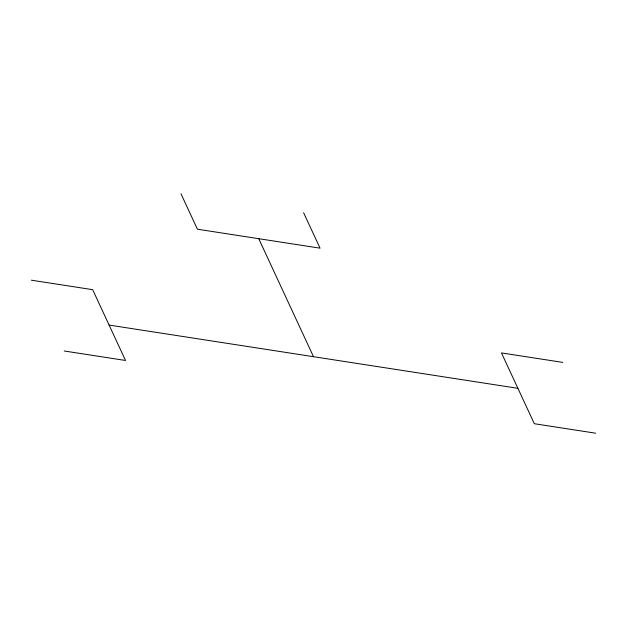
<?xml version="1.0" encoding="UTF-8"?>
<svg xmlns="http://www.w3.org/2000/svg" width="627" height="627" viewBox="0 0 627 627"><rect width="100%" height="100%" fill="white"/><g stroke="black" fill="none" stroke-linecap="round" stroke-linejoin="round"><path stroke-width="0.94" d="M31.35 280.183L92.671 289.674L125.533 360.478L64.213 350.987M562.787 362.398L501.467 352.915L534.329 423.719L595.65 433.202M109.098 325.076L517.902 388.317M303.617 212.772L320.052 248.174L197.411 229.2L180.984 193.798M258.732 238.683L313.5 356.692"/></g></svg>
